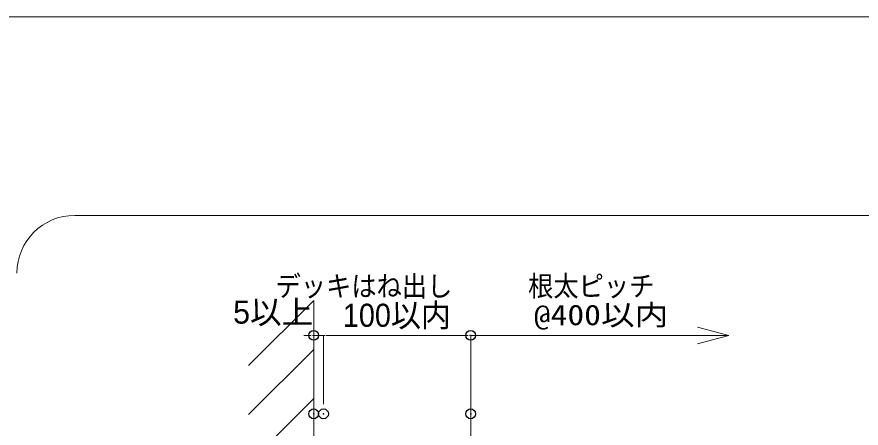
# Model space of a CAD drawing. Units: millimetres, scale not verified. Extents: x -4131 to 4169, y -981 to 998.
# Drawn here: x 1037.3 to 1467.5, y 174.5 to 384.2 of the extents above; entities that cross this region are included whole.
import ezdxf
from ezdxf.enums import TextEntityAlignment as Align

# ---------------------------------------------------------------- set-up
doc = ezdxf.new("R2010")
doc.units = ezdxf.units.MM
doc.header["$LTSCALE"] = 10
doc.header["$PDMODE"] = 32
doc.header["$PDSIZE"] = 5
doc.linetypes.add('CHAIN1', pattern=[8, 5, -1, 1, -1])
for name, color, linetype, lineweight in [('0-0_図枠', 7, 'Continuous', 9), ('0-3_寸法', 7, 'Continuous', 9), ('0-4_一般', 4, 'Continuous', 9), ('0-6_0', 7, 'Continuous', 9)]:
    doc.layers.add(name, color=color, linetype=linetype, lineweight=lineweight)
doc.layers.add('0-7_DEFPOINTS', color=7, linetype='Continuous')
doc.styles.add('ＭＳ ゴシック', font='')
doc.styles.add('ＭＳ Ｐゴシック', font='')
doc.styles.get('ＭＳ ゴシック').set_extended_font_data('MS Gothic')
doc.styles.get('ＭＳ Ｐゴシック').set_extended_font_data('MS PGothic')

# ---------------------------------------------------------------- blocks, each defined once
blk = doc.blocks.new('_DOT')
at = {"layer": '0-6_0'}
for p, q in [((-5, 0), (-10, 0)), ((-2.5, 0), (2.5, 0))]:
    blk.add_line(p, q, dxfattribs=at)
blk = doc.blocks.new('グループ-38-1')
at = {"layer": '0-4_一般'}
for p, q in [((12708.9, 5312.8), (12377.1, 4981)), ((12708.9, 5062.8), (12377.1, 4731)), ((12708.9, 4812.8), (12377.1, 4481)), ((12708.9, 4562.8), (12377.1, 4231)), ((12708.9, 4312.8), (12377.1, 3981)), ((12708.9, 4062.8), (12377.1, 3731)), ((12708.9, 3812.8), (12377.1, 3481)), ((12708.9, 3562.8), (12560.1, 3413.9))]:
    blk.add_line(p, q, dxfattribs=at)

msp = doc.modelspace()

# ---------------------------------------------------------------- linework, layer by layer
at = {"layer": '0-0_図枠', "color": 5}
msp.add_lwpolyline([(69.05, 384.21), (2069.05, 384.21), (2069.05, -915.79), (69.05, -915.79)], close=True, dxfattribs=at)
at = {"layer": '0-3_寸法'}
for p, q in [((1186.04, 221.81), (1183.54, 221.81)), ((1188.54, 186.81), (1188.54, 221.81)), ((1193.54, 221.81), (1188.54, 221.81)), ((1193.54, 186.81), (1193.54, 221.81)), ((1193.54, 186.81), (1193.54, 221.81)), ((1196.05, 221.81), (1266.04, 221.81)), ((1196.05, 221.81), (1198.55, 221.81)), ((1268.54, 186.81), (1268.54, 221.81))]:
    msp.add_line(p, q, dxfattribs=at)
at = {"layer": '0-3_寸法', "color": 4}
msp.add_line((1268.54, 221.81), (1399.99, 221.81), dxfattribs=at)
msp.add_lwpolyline([(1384.11, 226.06), (1399.99, 221.81), (1384.11, 217.55)], dxfattribs=at)
at = {"layer": '0-4_一般', "color": 7}
msp.add_line((1066.81, 282.99), (1833.86, 282.99), dxfattribs=at)
at = {"layer": '0-4_一般', "color": 3}
msp.add_line((1188.54, 239.67), (1188.54, 49.79), dxfattribs=at)
at = {"layer": '0-4_一般', "linetype": 'CHAIN1'}
msp.add_line((1268.54, 188.38), (1268.54, 90.74), dxfattribs=at)
at = {"layer": '0-4_一般', "color": 7}
msp.add_arc((1066.81, 253.52), 29.48, 90, 180, dxfattribs=at)
at = {"layer": '0-7_DEFPOINTS'}
for p in [(1188.54, 221.81), (1268.54, 221.81), (1188.54, 181.81), (1193.54, 181.81), (1268.54, 181.81)]:
    msp.add_point(p, dxfattribs=at)

# ---------------------------------------------------------------- block references
at = {"layer": '0-3_寸法', "xscale": 0.2503723, "yscale": 0.2503723}
for p in [(1188.54, 221.81), (1268.54, 221.81)]:
    msp.add_blockref('_DOT', p, dxfattribs=at)
at = {"layer": '0-3_寸法', "xscale": 0.2503723, "yscale": 0.2503723, "rotation": 180}
msp.add_blockref('_DOT', (1193.54, 221.81), dxfattribs=at)
msp.add_blockref('_DOT', (1193.54, 221.81), dxfattribs=at)
at = {"layer": '0-4_一般', "xscale": 0.1, "yscale": 0.1}
msp.add_blockref('グループ-38-1', (-82.35, -291.6), dxfattribs=at)

# ---------------------------------------------------------------- texts
at = {"layer": '0-3_寸法', "color": 4, "style": 'ＭＳ ゴシック'}
for s, width, p in [('デッキはね出し', 0.9, (1169.13, 238.56)), ('根太ピッチ', 0.9, (1297.8, 238.6)), ('@400以内', 1.2, (1300.69, 223.86))]:
    msp.add_text(s, height=10.48, dxfattribs=dict(at, width=width)).set_placement(p, align=Align.BOTTOM_LEFT)
at = {"layer": '0-3_寸法', "style": 'ＭＳ Ｐゴシック'}
msp.add_text('5以上', height=11.8, dxfattribs=at).set_placement((1147.52, 224.25), align=Align.BOTTOM_LEFT)
at = {"layer": '0-3_寸法', "style": 'ＭＳ Ｐゴシック', "width": 0.95}
msp.add_text('100以内', height=11.8, dxfattribs=at).set_placement((1203.43, 222.63), align=Align.BOTTOM_LEFT)

doc.saveas('drawing.dxf')
